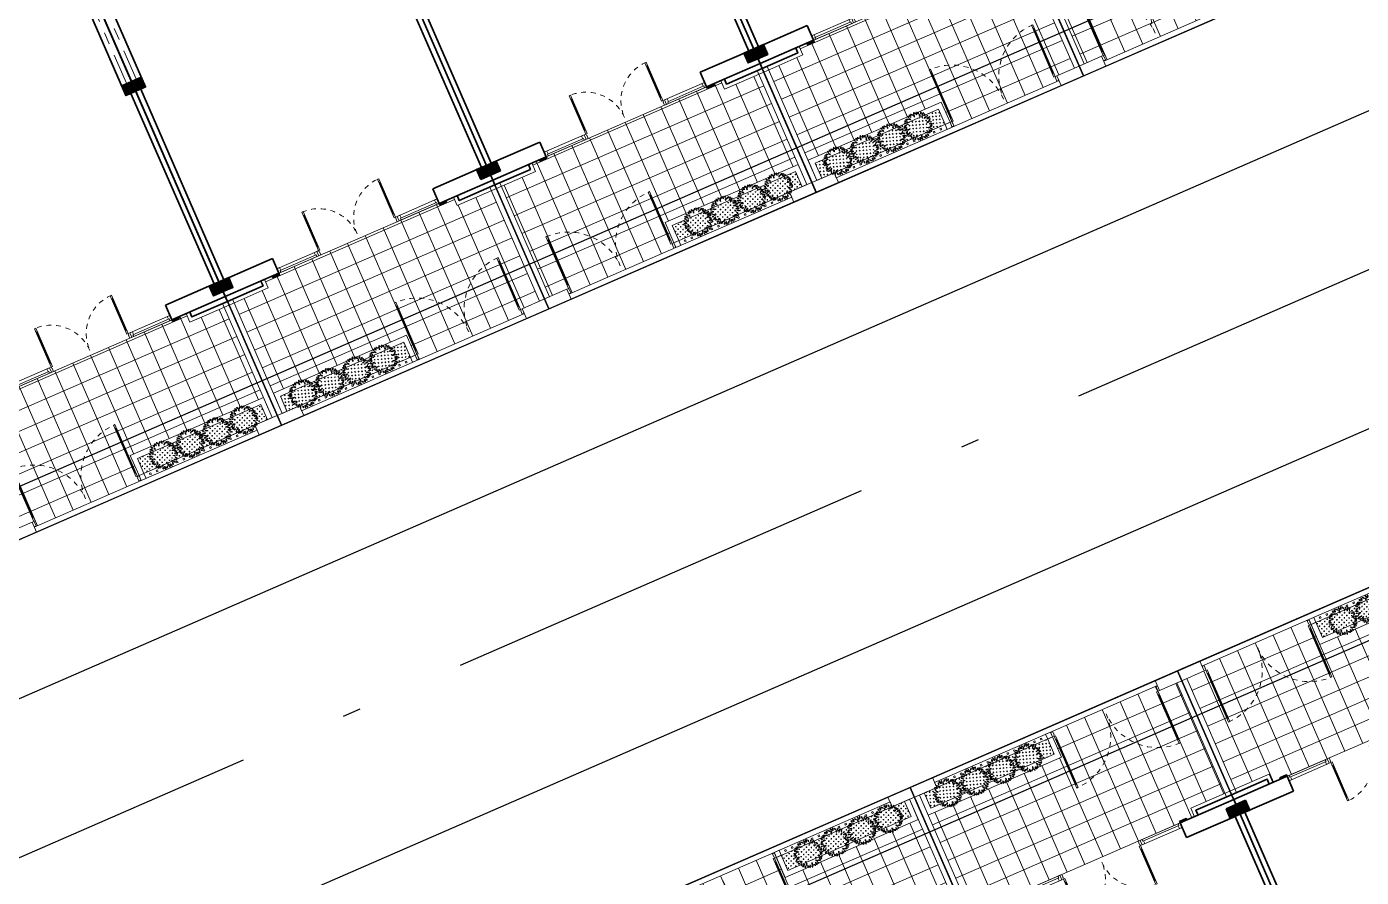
# Model space of a CAD drawing. Header units: millimetres. Extents: x 567980 to 569372, y 2065777 to 2066674.
# Drawn here: x 568703.2 to 568730.65, y 2066424.53 to 2066442.04 of the extents above; entities that cross this region are included whole.
import ezdxf

# ---------------------------------------------------------------- set-up
doc = ezdxf.new("R2010")
doc.units = ezdxf.units.MM
for name, pattern in [('ACAD_ISO10W100', [18.5, 12, -3, 0.5, -3]), ('CENTER', [3, 1.5, -0.5, 0.5, -0.5]), ('HIDDEN2', [0.1875, 0.125, -0.0625])]:
    doc.linetypes.add(name, pattern=pattern)
for name, color, linetype, lineweight in [('A-CAY', 76, 'Continuous', 13), ('A-COT VACH', 2, 'Continuous', 35), ('A-CUA', 25, 'Continuous', 5), ('A-HATCH', 251, 'Continuous', 5), ('A-NET THAY', 125, 'Continuous', 18), ('A-TRUC', 250, 'CENTER', 5), ('A-TUONG', 255, 'Continuous', 35), ('boDnv', 54, 'Continuous', 25)]:
    doc.layers.add(name, color=color, linetype=linetype, lineweight=lineweight)
for name, color, linetype in [('ChiaLo', 128, 'CENTER'), ('datOlienke', 42, 'Continuous'), ('LogDg', 7, 'Continuous'), ('LoLK', 6, 'Continuous'), ('TimDg', 222, 'Continuous'), ('ViaHeS', 32, 'Continuous')]:
    doc.layers.add(name, color=color, linetype=linetype)
doc.styles.add('rms', font='romans.shx', dxfattribs={"width": 0.7, "bigfont": 'vns.shx'})
doc.linetypes.add('ADL', pattern='A,0.125,-0.15,["++",rms,S=0.5,R=0,X=0,Y=-0.2245],-1.35,1.125', length=2.75)

# ---------------------------------------------------------------- blocks, each defined once
blk = doc.blocks.new('NEN')
at = {"layer": 'boDnv', "color": 10, "linetype": 'ADL', "ltscale": 0.25}
for points in [[(116.663, 150.753), (122.733, 148.551), (135.807, 122.411), (133.753, 116.749), (-8.129, 54.905), (-13.649, 57.26), (-23.763, 84.693), (-21.221, 90.652)], [(156.672, 80.693), (146.026, 101.979), (139.956, 104.181), (-3.204, 41.78), (-5.746, 35.822), (2.49, 13.482), (8.01, 11.127), (154.618, 75.032)]]:
    blk.add_lwpolyline(points, close=True, dxfattribs=at)
at = {"layer": 'ChiaLo', "ltscale": 5}
for p, q in [((43.211, 25.38), (29.394, 57.08)), ((37.711, 22.983), (23.894, 54.682))]:
    blk.add_line(p, q, dxfattribs=at)
for points in [[(27.459, 69.327), (11.476, 105.995)], [(21.959, 66.929), (5.976, 103.597)], [(16.459, 64.532), (0.476, 101.2)], [(10.959, 62.134), (-5.024, 98.802)]]:
    blk.add_lwpolyline(points, dxfattribs=at)
at = {"layer": 'datOlienke'}
for points in [[(116.629, 151.829), (123.449, 149.355), (136.893, 122.474), (134.546, 116.004), (-8.125, 53.816), (-14.438, 56.509), (-24.839, 84.72), (-21.985, 91.41)], [(157.758, 80.756), (146.742, 102.783), (139.922, 105.257), (-3.967, 42.538), (-6.821, 35.849), (1.701, 12.732), (8.014, 10.038), (155.411, 74.287)]]:
    blk.add_lwpolyline(points, close=True, dxfattribs=at)
at = {"layer": 'LogDg'}
for points in [[(-6.653, 51.185), (136.874, 113.746, 0.429738), (140.832, 124.658), (126.05, 154.214, 0.398858), (115.699, 157.969), (-24.481, 96.867, 0.397369), (-28.79, 86.766), (-17.356, 55.751, 0.431261)], [(-1.168, 12.049), (-9.545, 35.211, -0.395588), (-5.218, 45.265), (140.335, 108.71, -0.398858), (150.687, 104.955), (161.697, 82.941, -0.429738), (157.739, 72.029), (9.552, 7.436, -0.433088)]]:
    blk.add_lwpolyline(points, format="xyb", close=True, dxfattribs=at)
at = {"layer": 'LoLK'}
for points in [[(24.968, 90.058), (19.468, 87.661), (27.459, 69.327), (32.959, 71.724)], [(19.468, 87.661), (13.968, 85.263), (21.959, 66.929), (27.459, 69.327)], [(13.968, 85.263), (8.467, 82.866), (16.459, 64.532), (21.959, 66.929)], [(8.467, 82.866), (2.967, 80.468), (10.959, 62.134), (16.459, 64.532)], [(2.967, 80.468), (-2.533, 78.071), (1.063, 69.821), (5.458, 59.737), (10.959, 62.134)], [(34.894, 59.477), (29.394, 57.08), (36.187, 41.496), (41.687, 43.893)], [(29.394, 57.08), (23.894, 54.682), (30.687, 39.098), (36.187, 41.496)], [(23.894, 54.682), (18.394, 52.285), (25.186, 36.701), (30.687, 39.098)]]:
    blk.add_lwpolyline(points, close=True, dxfattribs=at)
at = {"layer": 'TimDg', "linetype": 'ACAD_ISO10W100', "ltscale": 0.75}
blk.add_lwpolyline([(150.079, 116.23), (-16.139, 43.778)], dxfattribs=at)
at = {"layer": 'ViaHeS'}
for points in [[(116.629, 151.829), (123.449, 149.355), (136.893, 122.474), (134.546, 116.004), (-8.125, 53.816), (-14.438, 56.509), (-24.839, 84.72), (-21.985, 91.41)], [(157.758, 80.756), (146.742, 102.783), (139.922, 105.257), (-3.967, 42.538), (-6.821, 35.849), (1.701, 12.732), (8.014, 10.038), (155.411, 74.287)]]:
    blk.add_lwpolyline(points, close=True, dxfattribs=at)
blk = doc.blocks.new('NEN H01')
at = {"layer": 'datOlienke'}
blk.add_lwpolyline([(-2.11, 40), (3.153, 35.007), (4.737, 4.993), (0, 0), (-155.636, 0), (-160.347, 4.992), (-158.608, 35.008), (-153.319, 40)], close=True, dxfattribs=at)
at = {"layer": 'LoLK'}
for points in [[(-134.818, 20), (-140.818, 20), (-140.818, 11), (-140.818, 0), (-134.818, 0)], [(-128.818, 20), (-134.818, 20), (-134.818, 0), (-128.818, 0)], [(-122.818, 20), (-128.818, 20), (-128.818, 0), (-122.818, 0)], [(-116.818, 20), (-122.818, 20), (-122.818, 0), (-116.818, 0)], [(-110.818, 20), (-116.818, 20), (-116.818, 0), (-110.818, 0)]]:
    blk.add_lwpolyline(points, close=True, dxfattribs=at)
blk = doc.blocks.new('cot 220')
at = {"layer": 'A-COT VACH'}
h = blk.add_hatch(color=256, dxfattribs=at)
h.dxf.hatch_style = 1
h.paths.add_polyline_path([(110, 110), (-110, 110), (-110, -110), (110, -110)])
blk.add_lwpolyline([(-110, -110), (110, -110), (110, 110), (-110, 110)], close=True, dxfattribs=at)
blk = doc.blocks.new('cot gia md a1')
at = {"layer": 'A-NET THAY'}
blk.add_lwpolyline([(880, 0), (880, -190), (0, -190), (0, -110)], dxfattribs=at)
at = {"layer": 'A-TUONG'}
blk.add_lwpolyline([(800, 0), (800, -110), (0, -110), (0, 0)], dxfattribs=at)
blk = doc.blocks.new('phao cua chinh mb a1')
at = {"layer": 'A-TUONG'}
blk.add_lwpolyline([(0, 0), (0, -30), (-150, -30), (-150, 0)], dxfattribs=at)
blk = doc.blocks.new('TRU CONG')
at = {"layer": 'A-NET THAY'}
blk.add_lwpolyline([(0, 0), (500, 0), (500, 220), (0, 220)], close=True, dxfattribs=at)
blk = doc.blocks.new('*U304')
for p, q in [((90, 1450), (50, 1450)), ((70, 100), (70, 1450)), ((3110, 1450), (3150, 1450)), ((3130, 100), (3130, 1450)), ((90, 100), (50, 100)), ((3110, 100), (3150, 100))]:
    blk.add_line(p, q)
for points in [[(50, 0), (90, 0), (90, 1550), (50, 1550)], [(3150, 0), (3110, 0), (3110, 1550), (3150, 1550)], [(0, -133), (60, -133), (60, -40), (50, -40), (50, 0), (0, 0)], [(3200, -133), (3140, -133), (3140, -40), (3150, -40), (3150, 0), (3200, 0)]]:
    blk.add_lwpolyline(points, close=True)
at = {"linetype": 'HIDDEN2'}
for centre, start, end in [((50, 0), 0, 90), ((3150, 0), 90, 180)]:
    blk.add_arc(centre, 1550, start, end, dxfattribs=at)
blk = doc.blocks.new('*U316')
at = {"layer": 'A-NET THAY'}
blk.add_lwpolyline([(-0.015, -0.015), (0.015, -0.015), (0.015, 0.015), (-0.015, 0.015)], close=True, dxfattribs=at)
blk = doc.blocks.new('*U317')
at = {"layer": 'A-NET THAY', "color": 0, "linetype": 'ByBlock', "lineweight": -2, "transparency": 16777216}
for p in [(0, 0), (0.15, 0), (0.3, 0), (0.45, 0), (0.6, 0), (0.75, 0), (0.9, 0), (1.05, 0), (1.2, 0), (1.35, 0), (1.5, 0), (1.65, 0), (1.8, 0), (1.95, 0), (2.1, 0), (2.25, 0)]:
    blk.add_blockref('*U316', p, dxfattribs=at)
blk = doc.blocks.new('mb-cay40')
at = {"color": 0, "linetype": 'ByBlock'}
for centre, radius, start, end in [((-542, 597), 98.1, 183.3189, 263.1904), ((-651, 494), 98.1, 3.3189, 83.1904), ((-554, 556), 69.9, 25.4537, 116.6852), ((-522, 648), 69.9, 205.4537, 296.6852), ((-427, 694), 54.1, 146.8151, 244.0193), ((-496, 675), 54.1, 326.8151, 64.0193), ((-390, 597), 66.9, 168.8066, 257.6391), ((-470, 545), 66.9, 348.8066, 77.6391), ((-300, 710), 100, 149.4737, 231.7586), ((-448, 683), 100, 329.4737, 51.7586), ((-231, 779), 98.1, 192.306, 259.6849), ((-344, 662), 98.1, 12.306, 79.6849), ((-148, 638), 79.7, 145.5248, 220.8327), ((-273, 631), 79.7, 325.5248, 40.8327), ((-136, 737), 62.9, 125.4093, 202.7101), ((-231, 764), 62.9, 305.4093, 22.7101), ((16, 684), 137, 133.8117, 194.3077), ((-211, 749), 137, 313.8117, 14.3077), ((113, 711), 137, 163.4642, 212.7906), ((49, 562), 68.8, 103.8914, 198.9039), ((-134, 676), 137, 343.4642, 32.7906), ((-33, 607), 68.8, 283.8914, 18.9039), ((138, 616), 80.6, 104.1004, 168.465), ((40, 710), 80.6, 284.1004, 348.465), ((230, 506), 141, 100.3005, 160.4476), ((72, 692), 141, 280.3005, 340.4476), ((260, 521), 76.9, 122.5817, 207.18), ((150, 551), 76.9, 302.5817, 27.18), ((-767, 152), 75.6, 44.2576, 108.5927), ((-736, 277), 75.6, 224.2576, 288.5927), ((-743, 226), 96, 30.9482, 110.5784), ((-695, 365), 96, 210.9482, 290.5784), ((-787, 176), 111, 280.8762, 345.4479), ((-659, 40), 111, 100.8762, 165.4479), ((-690, -39), 87.4, 54.9745, 151.3792), ((-716, 74), 87.4, 234.9745, 331.3792), ((-680, 301), 102, 69.7201, 135.6489), ((-718, 468), 102, 249.7201, 315.6489), ((-654, 503), 44.2, 163.4933, 274.4697), ((-693, 471), 44.2, 343.4933, 94.4697), ((-638, 119), 83.9, 60.5095, 129.292), ((-649, 257), 83.9, 240.5095, 309.292), ((-620, 357), 75.8, 22.5723, 98.3335), ((-561, 461), 75.8, 202.5723, 278.3335), ((213, 369), 79.6, 86.0282, 161.3698), ((143, 474), 79.6, 266.0282, 341.3698), ((159, -75), 77.3, 28.8072, 103.9199), ((208, 37), 77.3, 208.8072, 283.9199), ((243, 141), 78, 58.8748, 131.2135), ((232, 267), 78, 238.8748, 311.2135), ((320, 284), 110, 64.7353, 140.5781), ((282, 453), 110, 244.7353, 320.5781), ((314, -59), 90.4, 71.3712, 141.7535), ((272, 83), 90.4, 251.3712, 321.7535), ((300, 426), 53.5, 59.9815, 155.6676), ((278, 494), 53.5, 239.9815, 335.6676), ((293, 25), 97.6, 29.1952, 106.7189), ((350, 166), 97.6, 209.1952, 286.7189), ((359, 242), 79.1, 90.2529, 173.5221), ((280, 330), 79.1, 270.2529, 353.5221), ((344, 142), 53.6, 28.1981, 112.1918), ((371, 217), 53.6, 208.1981, 292.1918), ((-675, -123), 70, 71.8192, 140.0818), ((-707, -12), 70, 251.8192, 320.0818), ((-557, -163), 78, 113.4753, 203.456), ((-660, -123), 78, 293.4753, 23.456), ((-617, 21), 75, 267.1724, 337.2365), ((-551, -83), 75, 87.1724, 157.2365), ((-605, -147), 107, 271.6328, 352.0268), ((-496, -269), 107, 91.6328, 172.0268), ((-473, -294), 49.3, 76.5419, 193.4774), ((-509, -257), 49.3, 256.5419, 13.4774), ((-342, -221), 95.9, 122.8873, 186.7253), ((-489, -152), 95.9, 302.8873, 6.7253), ((-314, -281), 91.1, 159.117, 230.3606), ((-457, -318), 91.1, 339.117, 50.3606), ((-220, -348), 109, 122.117, 201.7275), ((-379, -297), 109, 302.117, 21.7275), ((-170, -364), 62.5, 129.7475, 206.0709), ((-267, -343), 62.5, 309.7475, 26.0709), ((-133, -236), 75.4, 148.7877, 221.5977), ((-253, -247), 75.4, 328.7877, 41.5977), ((-160, -372), 84.6, 5.3196, 80.419), ((-61, -281), 84.6, 185.3196, 260.419), ((100, -278), 148, 165.2071, 218.3217), ((-159, -332), 148, 345.2071, 38.3217), ((-19, -211), 70.3, 353.65, 74.6514), ((70, -151), 70.3, 173.65, 254.6514), ((110, -276), 64.3, 156.7754, 231.288), ((11, -301), 64.3, 336.7754, 51.288), ((113, -290), 96.7, 38.6962, 106.2415), ((162, -137), 96.7, 218.6962, 286.2415), ((133, -213), 116, 6.5487, 76.8911), ((275, -87), 116, 186.5487, 256.8911), ((243, -118), 50.7, 359.2557, 87.6287), ((296, -68), 50.7, 179.2557, 267.6287)]:
    blk.add_arc(centre, radius, start, end, dxfattribs=at)
blk = doc.blocks.new('*U310')
at = {"layer": 'A-CAY', "xscale": 0.0005, "yscale": 0.0005, "zscale": 0.0005, "rotation": 296.5718179110141}
blk.add_blockref('mb-cay40', (-0.044, -0.134), dxfattribs=at)
blk = doc.blocks.new('*U311')
at = {"layer": 'A-NET THAY', "color": 0, "linetype": 'ByBlock', "lineweight": -2, "transparency": 16777216}
for p in [(0, 0), (0.6, 0), (1.2, 0), (1.8, 0)]:
    blk.add_blockref('*U310', p, dxfattribs=at)
blk = doc.blocks.new('*U305')
for p, q in [((90, -100), (50, -100)), ((70, -100), (70, -1050)), ((2310, -100), (2350, -100)), ((2330, -100), (2330, -1050)), ((90, -1050), (50, -1050)), ((2310, -1050), (2350, -1050))]:
    blk.add_line(p, q)
for points in [[(0, 133), (60, 133), (60, 40), (50, 40), (50, 0), (0, 0)], [(2400, 133), (2340, 133), (2340, 40), (2350, 40), (2350, 0), (2400, 0)], [(50, 0), (90, 0), (90, -1150), (50, -1150)], [(2350, 0), (2310, 0), (2310, -1150), (2350, -1150)]]:
    blk.add_lwpolyline(points, close=True)
at = {"linetype": 'HIDDEN2'}
for centre, start, end in [((50, 0), 270, 0), ((2350, 0), 180, 270)]:
    blk.add_arc(centre, 1150, start, end, dxfattribs=at)
blk = doc.blocks.new('*U303')
at = {"ltscale": 10}
for p, q in [((900, 0), (0, 0)), ((855, -60), (45, -60)), ((855, -100), (45, -100))]:
    blk.add_line(p, q, dxfattribs=at)
for points in [[(0, -100), (45, -100), (45, -60), (60, -60), (60, 0), (0, 0)], [(900, -100), (855, -100), (855, -60), (840, -60), (840, 0), (900, 0)]]:
    blk.add_lwpolyline(points, close=True, dxfattribs=at)
blk = doc.blocks.new('MBT1 A1')
at = {"layer": 'A-HATCH'}
h = blk.add_hatch(dxfattribs=at)
h.set_pattern_fill('SQRTMPLT', color=256, scale=0.4, pattern_type=2)
h.set_pattern_definition([(6e-15, (-410.51707, -66.48982), (-3e-17, 0.4), []), (90, (-410.51707, -66.48982), (-0.4, 0), [])])
h.paths.add_polyline_path([(5.89, -17.3), (5.12, -17.3), (5.12, -17.11), (4.95, -17.11), (4.95, -17.14), (4.8, -17.14), (4.8, -17.11), (1.2, -17.11), (1.2, -17.14), (1.05, -17.14), (1.05, -17.11), (0.88, -17.11), (0.88, -17.3), (0.11, -17.3), (0.11, -19.33), (3.1, -19.33), (3.1, -19.78), (3.1, -19.89), (5.5, -19.89), (5.5, -19.78), (5.89, -19.78)])
at = {"layer": 'A-HATCH', "true_color": 0x46cb3a}
h = blk.add_hatch(dxfattribs=at)
h.set_pattern_fill('CROSS', color=95, scale=0.2, angle=-63.4282, double=1)
h.set_pattern_definition([(296.571818, (-410.51707, -66.48982), (0.0670846797, -0.022352757), [0.025, -0.075]), (26.571818, (-410.522656, -66.50659), (0.022352757, 0.0670846797), [0.025, -0.075])])
h.paths.add_polyline_path([(2.99, -19.44), (0.22, -19.44), (0.22, -19.78), (2.99, -19.78)])
at = {"layer": 'A-NET THAY'}
for p, q in [((1.2, -17.11), (4.8, -17.11)), ((0.5, -20), (5.5, -20)), ((3.1, -19.89), (5.5, -19.89))]:
    blk.add_line(p, q, dxfattribs=at)
for points in [[(0, -19.78), (0, -17.22), (0.11, -17.22), (0.11, -19.78)], [(6, -19.78), (6, -17.22), (5.89, -17.22), (5.89, -19.78)], [(0.11, -19.78), (3.1, -19.78), (3.1, -19.33), (0.11, -19.33)], [(0.5, -19.89), (3.1, -19.89), (3.1, -19.78), (0.5, -19.78)], [(2.99, -19.89), (3.1, -19.89), (3.1, -19.78), (2.99, -19.78)]]:
    blk.add_lwpolyline(points, close=True, dxfattribs=at)
blk.add_lwpolyline([(2.99, -19.78), (2.99, -19.44), (0.22, -19.44), (0.22, -19.78)], dxfattribs=at)
at = {"layer": 'A-TRUC', "ltscale": 0.5}
for p, q in [((0.11, -16.89), (0.11, -2.11)), ((5.89, -16.89), (5.89, -2.11))]:
    blk.add_line(p, q, dxfattribs=at)
at = {"layer": 'A-TUONG'}
for p, q in [((0, -17.11), (0, -2)), ((6, -17.11), (6, -2)), ((0.22, -12.5), (0.22, -7.73)), ((0.22, -12.5), (0.11, -12.5)), ((0.11, -16.78), (0.11, -12.5)), ((5.89, -16.78), (5.89, -12.5)), ((0.11, -16.78), (1.2, -16.78)), ((1.2, -17.11), (1.2, -16.78)), ((5.89, -16.78), (4.8, -16.78)), ((4.8, -17.11), (4.8, -16.78)), ((0, -17.11), (1.2, -17.11)), ((4.8, -17.11), (6, -17.11))]:
    blk.add_line(p, q, dxfattribs=at)
at = {"layer": 'A-COT VACH', "xscale": 0.001, "yscale": 0.001, "zscale": 0.001}
for p in [(0.11, -12.39), (0.11, -16.89), (5.89, -16.89)]:
    blk.add_blockref('cot 220', p, dxfattribs=at)
at = {"layer": 'A-CUA', "extrusion": (0, 0, -1), "xscale": 0.0007500000000000045, "yscale": 0.0007500000000000045, "zscale": -0.0007500000000000046, "rotation": 179.9999363377021}
blk.add_blockref('*U305', (-2.1, -17.01), dxfattribs=at)
at = {"layer": 'A-CUA', "yscale": 0.001, "zscale": 0.001, "rotation": 6.366229791333411e-05}
for p, xscale in [((1.2, -17.01), 0.001), ((4.8, -17.01), -0.001)]:
    blk.add_blockref('*U303', p, dxfattribs=dict(at, xscale=xscale))
at = {"layer": 'A-CUA', "extrusion": (0, 0, -1), "xscale": -0.0007500000000000044, "yscale": 0.0007500000000000044, "zscale": -0.0007500000000000044}
blk.add_blockref('*U304', (-3.1, -19.78), dxfattribs=at)
at = {"layer": 'A-NET THAY', "yscale": 0.001, "zscale": 0.001}
for name, p, xscale in [('cot gia md a1', (0, -17.11), 0.001), ('phao cua chinh mb a1', (1.2, -17.11), 0.001), ('phao cua chinh mb a1', (4.8, -17.11), -0.001), ('cot gia md a1', (6, -17.11), -0.001), ('TRU CONG', (0, -20), 0.001), ('TRU CONG', (6, -20), -0.001)]:
    blk.add_blockref(name, p, dxfattribs=dict(at, xscale=xscale))
at = {"layer": 'A-NET THAY'}
for name, p in [('*U311', (0.67, -19.587)), ('*U317', (0.62, -19.835))]:
    blk.add_blockref(name, p, dxfattribs=at)
blk = doc.blocks.new('MBT1 B01')
at = {"layer": 'LoLK'}
for name, p in [('NEN H01', (0, 0)), ('MBT1 A1', (-134.818, 20)), ('MBT1 A1', (-122.818, 20))]:
    blk.add_blockref(name, p, dxfattribs=at)
at = {"layer": 'LoLK', "xscale": -1}
for p in [(-134.818, 20), (-122.818, 20), (-110.818, 20)]:
    blk.add_blockref('MBT1 A1', p, dxfattribs=at)
blk = doc.blocks.new('NEN M01')
at = {"layer": 'datOlienke'}
blk.add_lwpolyline([(4.737, 4.993), (3.439, 29.587), (-1.824, 34.58), (-158.789, 34.58), (-164.078, 29.588), (-165.502, 4.992), (-160.791, 0), (0, 0)], close=True, dxfattribs=at)
at = {"layer": 'LoLK'}
for points in [[(-128.396, 34.58), (-134.396, 34.58), (-134.396, 17.58), (-128.396, 17.58)], [(-122.396, 34.58), (-128.396, 34.58), (-128.396, 17.58), (-122.396, 17.58)], [(-116.396, 34.58), (-122.396, 34.58), (-122.396, 17.58), (-116.396, 17.58)]]:
    blk.add_lwpolyline(points, close=True, dxfattribs=at)
blk = doc.blocks.new('*U326')
at = {"layer": 'A-NET THAY'}
blk.add_lwpolyline([(-0.015, -0.015), (0.015, -0.015), (0.015, 0.015), (-0.015, 0.015)], close=True, dxfattribs=at)
blk = doc.blocks.new('*U327')
at = {"layer": 'A-NET THAY', "color": 0, "linetype": 'ByBlock', "lineweight": -2, "transparency": 16777216}
for p in [(0, 0), (0.15, 0), (0.3, 0), (0.45, 0), (0.6, 0), (0.75, 0), (0.9, 0), (1.05, 0), (1.2, 0), (1.35, 0), (1.5, 0), (1.65, 0), (1.8, 0), (1.95, 0), (2.1, 0), (2.25, 0)]:
    blk.add_blockref('*U326', p, dxfattribs=at)
blk = doc.blocks.new('*U324')
at = {"layer": 'A-CAY', "xscale": 0.0005, "yscale": 0.0005, "zscale": 0.0005, "rotation": 296.5718179110141}
blk.add_blockref('mb-cay40', (-0.044, -0.134), dxfattribs=at)
blk = doc.blocks.new('*U325')
at = {"layer": 'A-NET THAY', "color": 0, "linetype": 'ByBlock', "lineweight": -2, "transparency": 16777216}
for p in [(0, 0), (0.6, 0), (1.2, 0), (1.8, 0)]:
    blk.add_blockref('*U324', p, dxfattribs=at)
blk = doc.blocks.new('TBT A16N')
at = {"layer": 'A-HATCH'}
h = blk.add_hatch(dxfattribs=at)
h.set_pattern_fill('SQRTMPLT', color=256, scale=0.4, pattern_type=2)
h.set_pattern_definition([(0, (-410.51707, -74.21903), (0, 0.4), []), (90, (-410.51707, -74.21903), (-0.4, 2e-17), [])])
h.paths.add_polyline_path([(5.89, 14.3), (5.12, 14.3), (5.12, 14.11), (4.95, 14.11), (4.95, 14.14), (4.8, 14.14), (4.8, 14.11), (1.2, 14.11), (1.2, 14.14), (1.05, 14.14), (1.05, 14.11), (0.88, 14.11), (0.88, 14.3), (0.11, 14.3), (0.11, 16.33), (3.1, 16.33), (3.1, 16.78), (3.1, 16.89), (5.5, 16.89), (5.5, 16.78), (5.89, 16.78)])
at = {"layer": 'A-HATCH', "true_color": 0x46cb3a}
h = blk.add_hatch(dxfattribs=at)
h.set_pattern_fill('CROSS', color=95, scale=0.2, angle=-63.4282, double=1)
h.set_pattern_definition([(296.571818, (-410.51707, -74.219034), (0.0670846797, -0.022352757), [0.025, -0.075]), (26.571818, (-410.522656, -74.235805), (0.022352757, 0.0670846797), [0.025, -0.075])])
h.paths.add_polyline_path([(2.99, 16.44), (0.22, 16.44), (0.22, 16.78), (2.99, 16.78)])
at = {"layer": 'A-NET THAY'}
for p, q in [((0.5, 17), (5.5, 17)), ((3.1, 16.89), (5.5, 16.89)), ((1.2, 14.11), (4.8, 14.11))]:
    blk.add_line(p, q, dxfattribs=at)
for points in [[(0, 16.78), (0, 14.22), (0.11, 14.22), (0.11, 16.78)], [(0.11, 16.78), (3.1, 16.78), (3.1, 16.33), (0.11, 16.33)], [(0.5, 16.89), (3.1, 16.89), (3.1, 16.78), (0.5, 16.78)], [(2.99, 16.89), (3.1, 16.89), (3.1, 16.78), (2.99, 16.78)], [(6, 16.78), (6, 14.22), (5.89, 14.22), (5.89, 16.78)]]:
    blk.add_lwpolyline(points, close=True, dxfattribs=at)
blk.add_lwpolyline([(2.99, 16.78), (2.99, 16.44), (0.22, 16.44), (0.22, 16.78)], dxfattribs=at)
at = {"layer": 'A-TUONG'}
for p, q in [((4.8, 14.11), (4.8, 13.78)), ((4.8, 14.11), (6, 14.11)), ((6, 2), (6, 14.11)), ((5.89, 13.78), (4.8, 13.78)), ((5.89, 10.1), (5.89, 13.78))]:
    blk.add_line(p, q, dxfattribs=at)
at = {"layer": 'A-COT VACH', "xscale": -0.001, "yscale": 0.001, "zscale": 0.001, "rotation": 180}
blk.add_blockref('cot 220', (5.89, 13.89), dxfattribs=at)
at = {"layer": 'A-CUA', "extrusion": (0, 0, -1)}
for name, p, xscale, yscale, zscale, rotation in [('*U304', (-3.1, 16.78), 0.0007500000000000048, 0.0007500000000000048, -0.0007500000000000048, 180), ('*U305', (-2.1, 14.01), -0.0007500000000000049, 0.0007500000000000049, -0.0007500000000000049, 359.9999999834315)]:
    blk.add_blockref(name, p, dxfattribs=dict(at, xscale=xscale, yscale=yscale, zscale=zscale, rotation=rotation))
at = {"layer": 'A-CUA', "yscale": 0.001, "zscale": 0.001, "rotation": 180.0000000165686}
for p, xscale in [((1.2, 14.01), -0.001), ((4.8, 14.01), 0.001)]:
    blk.add_blockref('*U303', p, dxfattribs=dict(at, xscale=xscale))
at = {"layer": 'A-NET THAY', "yscale": 0.001, "zscale": 0.001, "rotation": 180}
for name, p, xscale in [('TRU CONG', (0, 17), -0.001), ('TRU CONG', (6, 17), 0.001), ('cot gia md a1', (6, 14.11), 0.001), ('phao cua chinh mb a1', (4.8, 14.11), 0.001)]:
    blk.add_blockref(name, p, dxfattribs=dict(at, xscale=xscale))
at = {"layer": 'A-NET THAY', "xscale": -1, "rotation": 180}
for name, p in [('*U325', (0.67, 16.587)), ('*U327', (0.62, 16.835))]:
    blk.add_blockref(name, p, dxfattribs=at)
blk = doc.blocks.new('MBT1 MO1')
at = {"layer": 'LoLK'}
for name, p in [('NEN M01', (0, 0)), ('TBT A16N', (-128.396, 17.58))]:
    blk.add_blockref(name, p, dxfattribs=at)
at = {"layer": 'LoLK', "xscale": -1}
for p in [(-128.396, 17.58), (-116.396, 17.58)]:
    blk.add_blockref('TBT A16N', p, dxfattribs=at)

msp = doc.modelspace()

# ---------------------------------------------------------------- block references
at = {"layer": 'boDnv'}
msp.add_blockref('NEN', (568697.481, 2066371.697), dxfattribs=at)

# ---------------------------------------------------------------- next in the draw order: block references
at = {"layer": 'LoLK', "rotation": 23.55167177439134}
msp.add_blockref('MBT1 B01', (568832.027, 2066487.702), dxfattribs=at)

# ---------------------------------------------------------------- next in the draw order: block references
msp.add_blockref('MBT1 MO1', (568852.892, 2066445.984), dxfattribs=at)

doc.saveas('drawing.dxf')
